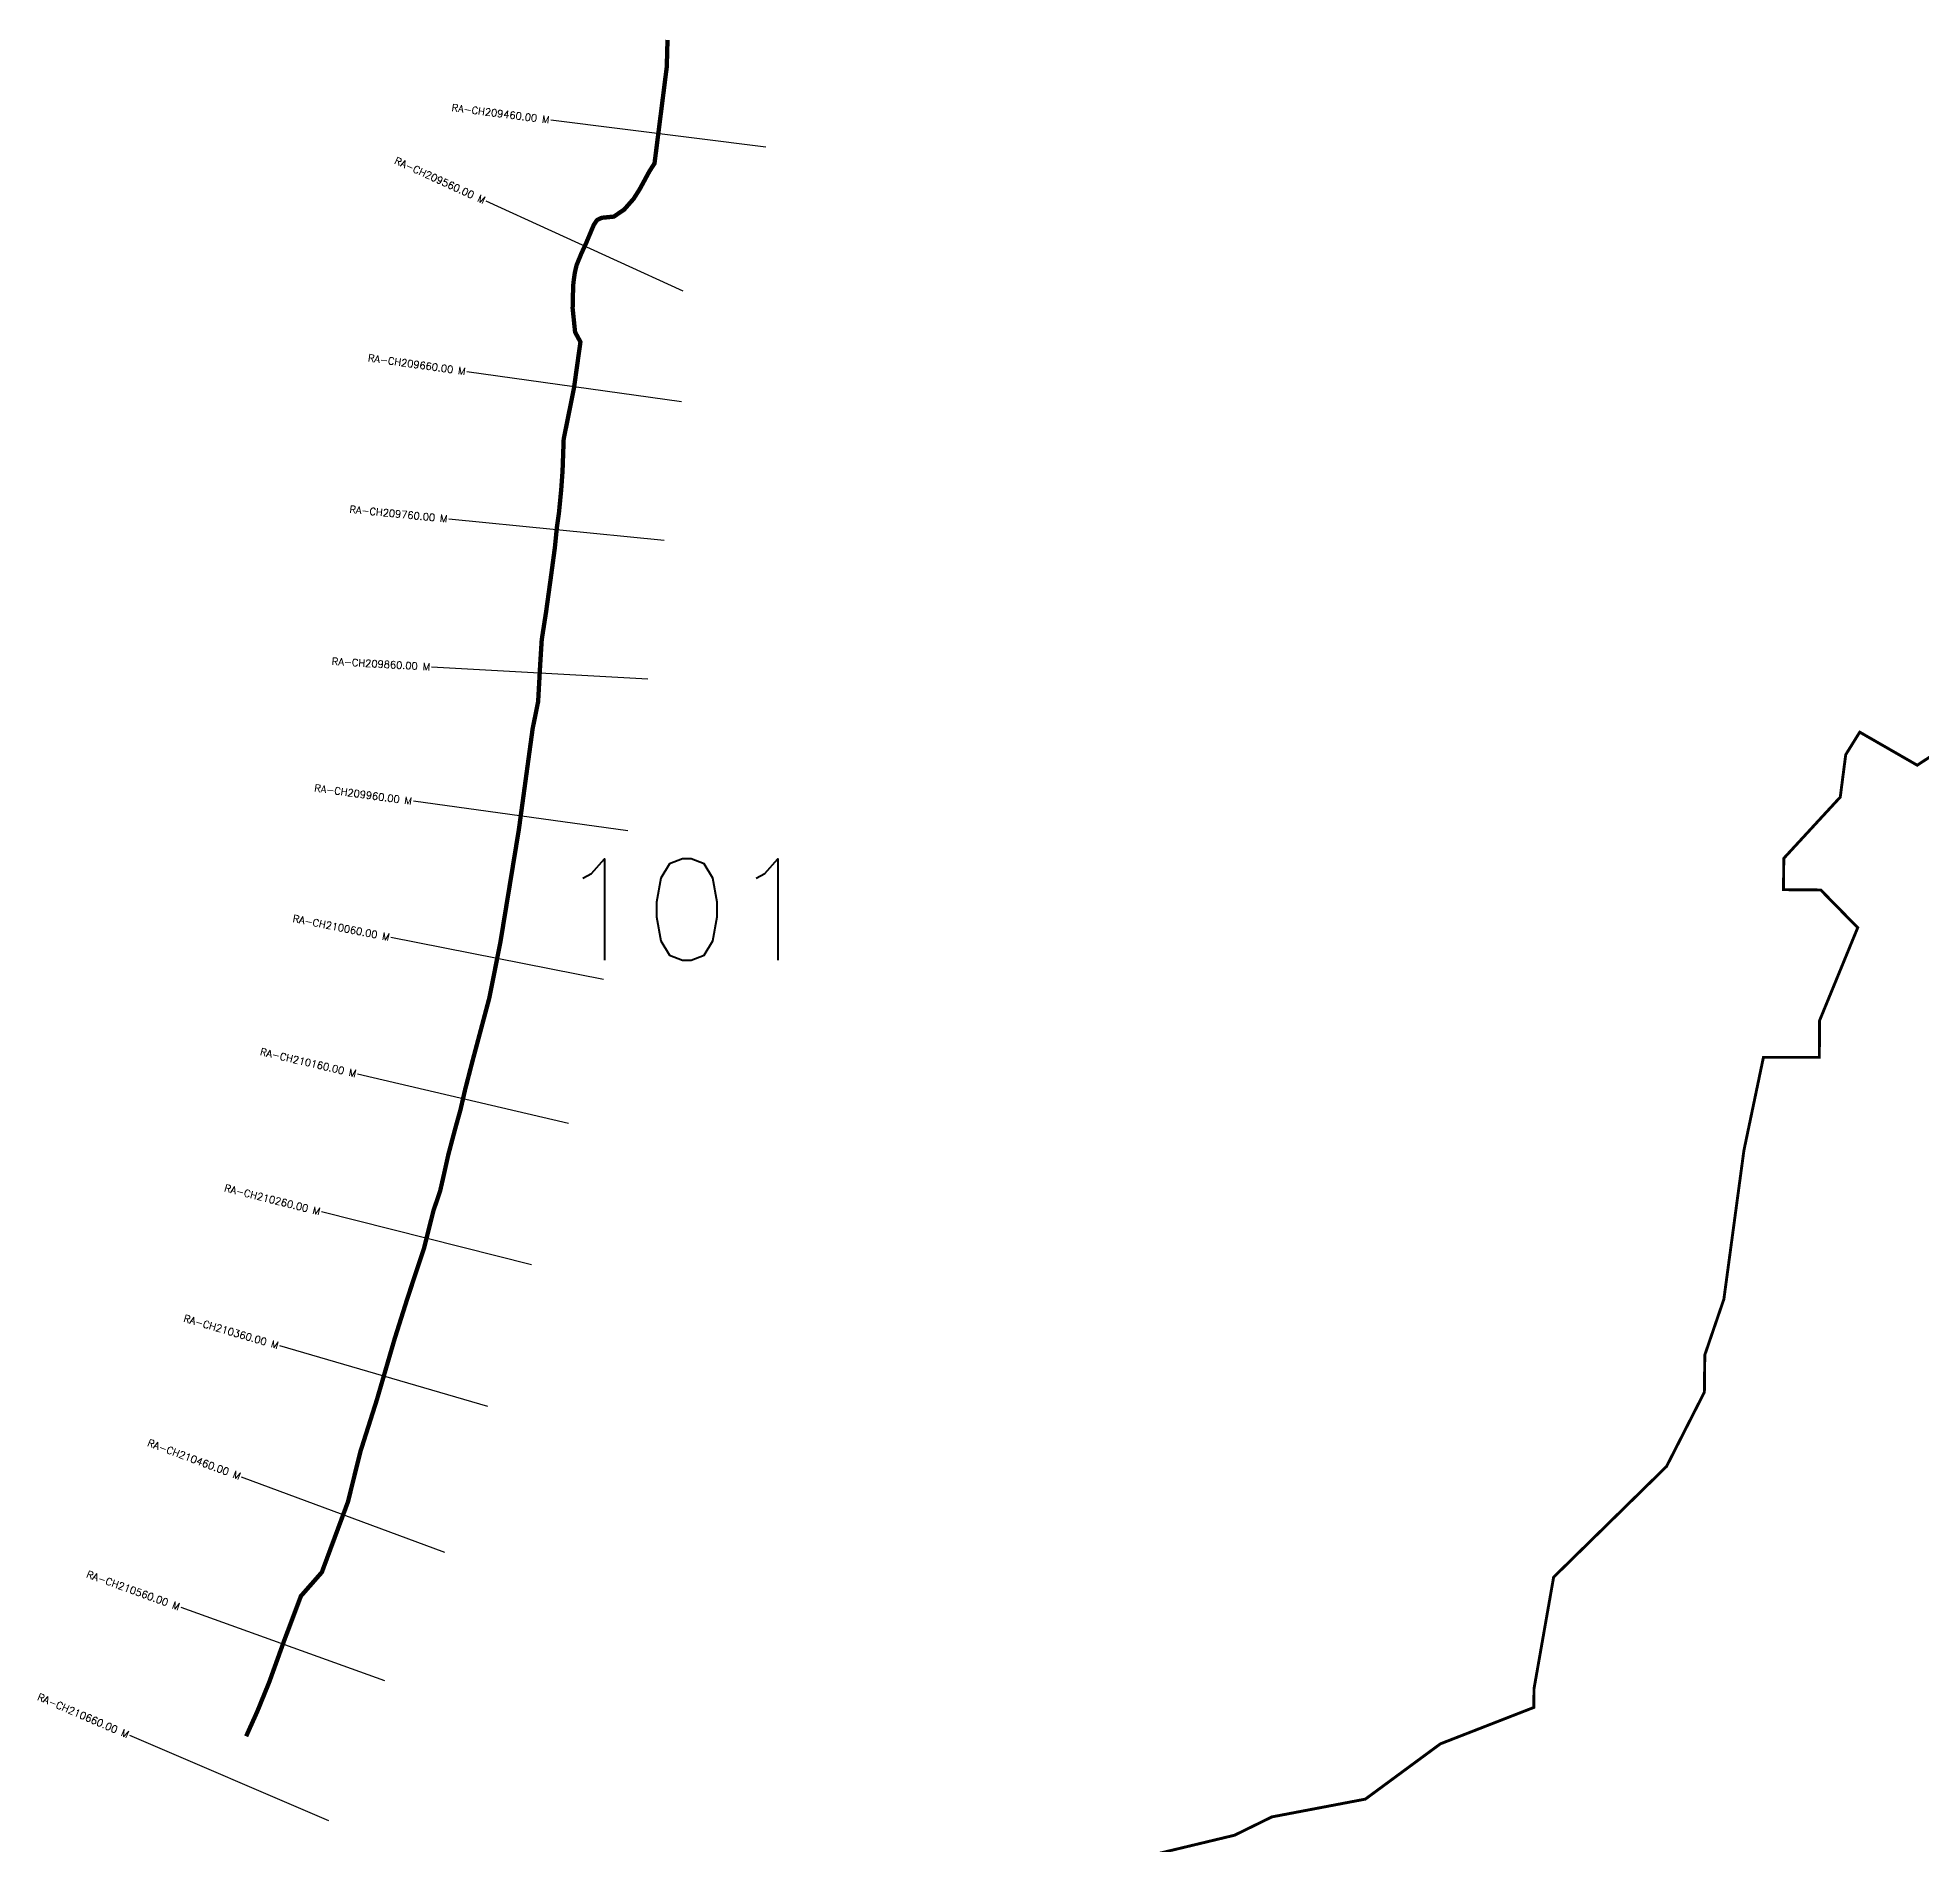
# Model space of a CAD drawing. Header units: metres. Extents: x 274520 to 277334, y 2070366 to 2075321.
# Drawn here: x 274628 to 275933, y 2074070 to 2075321 of the extents above; entities that cross this region are included whole.
import ezdxf
from ezdxf.enums import TextEntityAlignment as Align

# ---------------------------------------------------------------- set-up
doc = ezdxf.new("R2010")
doc.units = ezdxf.units.M
doc.header["$MEASUREMENT"] = 0
for name, color, linetype in [('CS', 134, 'Continuous'), ('CSMark', 6, 'Continuous'), ('NATURALLY PROTECTED', 3, 'Continuous')]:
    doc.layers.add(name, color=color, linetype=linetype)
doc.styles.get("Standard").update_dxf_attribs({"font": 'simplex.shx'})

msp = doc.modelspace()

# ---------------------------------------------------------------- linework, layer by layer
at = {"color": 6, "const_width": 2, "flags": 128}
msp.add_lwpolyline([(275404.9, 2074064.2), (275456.6, 2074076.6), (275482.5, 2074089.3), (275547.2, 2074101.6), (275599.2, 2074139.9), (275663.9, 2074165.1), (275664, 2074178), (275677.6, 2074255.3), (275755.8, 2074332), (275782, 2074383.4), (275782.3, 2074409.2), (275795.5, 2074447.8), (275809.4, 2074550.9), (275822.9, 2074615.3), (275861.6, 2074615.3), (275861.8, 2074640.8), (275888.2, 2074705.1), (275862.6, 2074731.2), (275836.8, 2074731.4), (275837, 2074753.1), (275876.1, 2074795.5), (275879.9, 2074824.9), (275889.6, 2074840.5), (275929.4, 2074817.6), (275953.9, 2074833.6)], dxfattribs=at)
at = {"layer": 'CS'}
for p, q in [((275131.9, 2075245.5), (274983.1, 2075264.4)), ((275074.8, 2075145.9), (274938.3, 2075208.1)), ((275073.6, 2075069.3), (274925, 2075090.1)), ((275061.7, 2074973.3), (274912.5, 2074988.1)), ((275050.3, 2074877.2), (274900.5, 2074885.6)), ((275036.5, 2074772.2), (274887.9, 2074792.6)), ((275019.5, 2074669.2), (274872.3, 2074698.2)), ((274995.3, 2074569.5), (274849.3, 2074603.7)), ((274969.8, 2074471.6), (274824.3, 2074508.2)), ((274939.4, 2074373.4), (274795.4, 2074415.4)), ((274909.6, 2074272.5), (274768.9, 2074324.6)), ((274868.1, 2074183.5), (274727, 2074234.3)), ((274829.4, 2074086.6), (274691.5, 2074145.6))]:
    msp.add_line(p, q, dxfattribs=at)
at = {"layer": 'NATURALLY PROTECTED', "const_width": 3, "flags": 128}
msp.add_lwpolyline([(275063.9, 2075319.9), (275063.4, 2075301.2), (275054.9, 2075234.3), (275051.5, 2075229.1), (275048.4, 2075223.4), (275044.6, 2075216.4), (275040.4, 2075209.8), (275033.8, 2075202.3), (275026.7, 2075197.5), (275018.4, 2075196.7), (275015.1, 2075195.1), (275012.9, 2075191.9), (275011, 2075187.4), (275007.4, 2075178.8), (275004.2, 2075171.9), (275000.9, 2075163.8), (274999.7, 2075158.6), (274998.7, 2075151.4), (274998.4, 2075143.4), (274998.2, 2075134), (274999.9, 2075117.5), (275003.6, 2075110.7), (274999.2, 2075079.3), (274996.1, 2075063.8), (274992, 2075043.4), (274991.2, 2075021.1), (274990.3, 2075008.6), (274988.7, 2074992.1), (274987.3, 2074982.4), (274985.9, 2074968.3), (274983.1, 2074947.6), (274979.8, 2074923.7), (274976.8, 2074904.5), (274975.7, 2074886.9), (274974.3, 2074861.6), (274970.5, 2074842.9), (274961, 2074773.3), (274948.2, 2074695.2), (274940.5, 2074656.4), (274929.1, 2074613.7), (274923.8, 2074593.2), (274920.5, 2074578.9), (274916.9, 2074566), (274912.1, 2074547.9), (274908.9, 2074533.5), (274906.4, 2074522.6), (274901.8, 2074509.1), (274895.3, 2074483.2), (274884.1, 2074449.4), (274875, 2074420.6), (274862.6, 2074378.1), (274851.2, 2074342.2), (274842.6, 2074307.5), (274824.5, 2074258.7), (274810, 2074242.2), (274798.1, 2074210.5), (274788.1, 2074182.7), (274779.8, 2074162.3), (274773.5, 2074148.3), (274772.1, 2074145.1)], dxfattribs=at)

# ---------------------------------------------------------------- texts
at = {"insert": (274987.3, 2074752.7), "char_height": 70, "attachment_point": 1}
msp.add_mtext_dynamic_manual_height_columns('101', width=95.172, gutter_width=1, heights=[0], dxfattribs=at)
at = {"layer": 'CSMark'}
for s, rotation, p in [('RA-CH209460.00 M', 352.7629, (274982.1, 2075264.5)), ('RA-CH209560.00 M', 335.5187, (274937.4, 2075208.5)), ('RA-CH209660.00 M', 352.0008, (274924, 2075090.3)), ('RA-CH209760.00 M', 354.3403, (274911.5, 2074988.2)), ('RA-CH209860.00 M', 356.7668, (274899.5, 2074885.7)), ('RA-CH209960.00 M', 352.1939, (274886.9, 2074792.7)), ('RA-CH210060.00 M', 348.8424, (274871.4, 2074698.4)), ('RA-CH210160.00 M', 346.8539, (274848.3, 2074603.9)), ('RA-CH210260.00 M', 345.9029, (274823.3, 2074508.4)), ('RA-CH210360.00 M', 343.7342, (274794.4, 2074415.7)), ('RA-CH210460.00 M', 339.6536, (274768, 2074325)), ('RA-CH210560.00 M', 340.2151, (274726, 2074234.6)), ('RA-CH210660.00 M', 336.8339, (274690.6, 2074146))]:
    msp.add_text(s, height=5, rotation=rotation, dxfattribs=at).set_placement(p, align=Align.MIDDLE_RIGHT)

doc.saveas('drawing.dxf')
